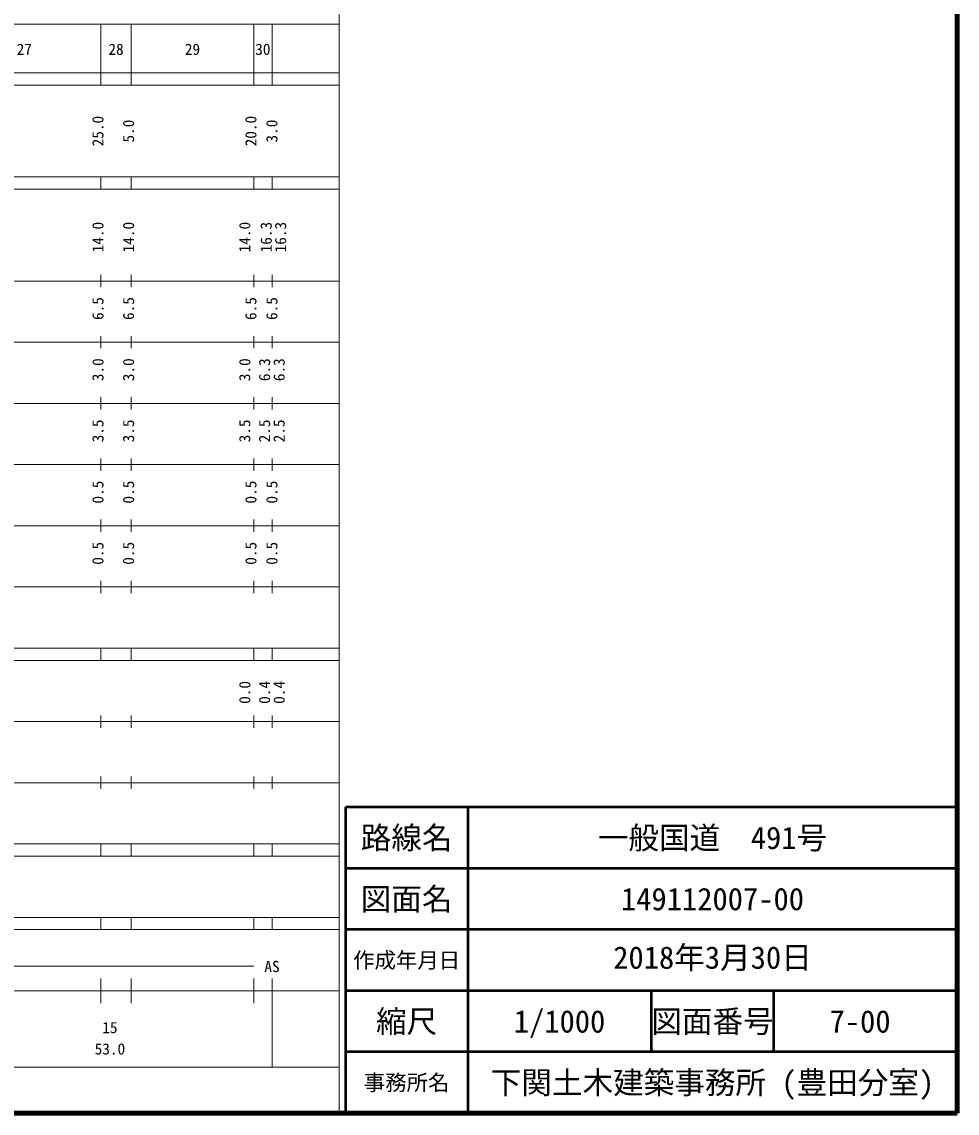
# Model space of a CAD drawing. Units: millimetres, scale not verified. Extents: x 40000 to 680000, y 20000 to 380000.
# Drawn here: x 527100 to 680000, y 20000 to 198357 of the extents above; entities that cross this region are included whole.
import ezdxf
from ezdxf.enums import TextEntityAlignment as Align

# ---------------------------------------------------------------- set-up
doc = ezdxf.new("R2010")
doc.units = ezdxf.units.MM
doc.header["$LTSCALE"] = 1000
for name, color, linetype, lineweight in [('M-TTL', 2, 'Continuous', 140), ('M-TTL-BAND', 7, 'Continuous', 13), ('M-TTL-FRAM', 2, 'Continuous', 50), ('M-TTL-LINE', 7, 'Continuous', 50)]:
    doc.layers.add(name, color=color, linetype=linetype, lineweight=lineweight)
doc.layers.add('M-TTL-TXT', color=7, linetype='Continuous')
doc.styles.add('ＭＳ ゴシック', font='')
doc.styles.get('ＭＳ ゴシック').set_extended_font_data('MS Gothic')

msp = doc.modelspace()

# ---------------------------------------------------------------- linework, layer by layer
at = {"layer": 'M-TTL'}
for p, q in [((680000, 20000), (680000, 380000)), ((40000, 20000), (680000, 20000))]:
    msp.add_line(p, q, dxfattribs=at)
at = {"layer": 'M-TTL-BAND'}
for p, q in [((579000, 20000), (579000, 370000)), ((68000, 198000), (579000, 198000)), ((540000, 188000), (540000, 198000)), ((545000, 188000), (545000, 198000)), ((565000, 188000), (565000, 198000)), ((568000, 188000), (568000, 198000)), ((40000, 190000), (579000, 190000)), ((40000, 188000), (579000, 188000)), ((40000, 173000), (579000, 173000)), ((540000, 171000), (540000, 173000)), ((545000, 171000), (545000, 173000)), ((565000, 171000), (565000, 173000)), ((568000, 171000), (568000, 173000)), ((40000, 171000), (579000, 171000)), ((540000, 155000), (540000, 157000)), ((545000, 155000), (545000, 157000)), ((565000, 155000), (565000, 157000)), ((568000, 155000), (568000, 157000)), ((40000, 156000), (579000, 156000)), ((540000, 145000), (540000, 147000)), ((545000, 145000), (545000, 147000)), ((565000, 145000), (565000, 147000)), ((568000, 145000), (568000, 147000)), ((46000, 146000), (579000, 146000)), ((52000, 136000), (579000, 136000)), ((540000, 135000), (540000, 137000)), ((545000, 135000), (545000, 137000)), ((565000, 135000), (565000, 137000)), ((568000, 135000), (568000, 137000)), ((540000, 125000), (540000, 127000)), ((545000, 125000), (545000, 127000)), ((565000, 125000), (565000, 127000)), ((568000, 125000), (568000, 127000)), ((46000, 126000), (579000, 126000)), ((52000, 116000), (579000, 116000)), ((540000, 115000), (540000, 117000)), ((545000, 115000), (545000, 117000)), ((565000, 115000), (565000, 117000)), ((568000, 115000), (568000, 117000)), ((46000, 106000), (579000, 106000)), ((540000, 105000), (540000, 107000)), ((545000, 105000), (545000, 107000)), ((565000, 105000), (565000, 107000)), ((568000, 105000), (568000, 107000)), ((40000, 96000), (579000, 96000)), ((540000, 94000), (540000, 96000)), ((545000, 94000), (545000, 96000)), ((565000, 94000), (565000, 96000)), ((568000, 94000), (568000, 96000)), ((40000, 94000), (579000, 94000)), ((49000, 84000), (579000, 84000)), ((540000, 83000), (540000, 85000)), ((545000, 83000), (545000, 85000)), ((565000, 83000), (565000, 85000)), ((568000, 83000), (568000, 85000)), ((540000, 73000), (540000, 75000)), ((545000, 73000), (545000, 75000)), ((565000, 73000), (565000, 75000)), ((568000, 73000), (568000, 75000)), ((40000, 74000), (579000, 74000)), ((40000, 64000), (579000, 64000)), ((540000, 62000), (540000, 64000)), ((545000, 62000), (545000, 64000)), ((565000, 62000), (565000, 64000)), ((568000, 62000), (568000, 64000)), ((40000, 62000), (579000, 62000)), ((40000, 52000), (579000, 52000)), ((540000, 50000), (540000, 52000)), ((545000, 50000), (545000, 52000)), ((565000, 50000), (565000, 52000)), ((568000, 50000), (568000, 52000)), ((40000, 50000), (579000, 50000)), ((71000, 44000), (565000, 44000)), ((540000, 38000), (540000, 42000)), ((545000, 38000), (545000, 42000)), ((565000, 38000), (565000, 42000)), ((568000, 27500), (568000, 42000)), ((40000, 40000), (579000, 40000)), ((68000, 27500), (579000, 27500))]:
    msp.add_line(p, q, dxfattribs=at)
at = {"layer": 'M-TTL-FRAM'}
for p, q in [((680000, 70000), (580000, 70000)), ((580000, 70000), (580000, 20000))]:
    msp.add_line(p, q, dxfattribs=at)
at = {"layer": 'M-TTL-LINE'}
for p, q in [((600000, 70000), (600000, 20000)), ((680000, 60000), (580000, 60000)), ((680000, 50000), (580000, 50000)), ((680000, 40000), (580000, 40000)), ((630000, 40000), (630000, 30000)), ((650000, 40000), (650000, 30000)), ((680000, 30000), (580000, 30000))]:
    msp.add_line(p, q, dxfattribs=at)

# ---------------------------------------------------------------- texts
at = {"layer": 'M-TTL-BAND', "style": 'ＭＳ ゴシック'}
for s, p in [('27', (527500, 192405)), ('28', (542500, 192405)), ('29', (555000, 192405)), ('30', (566500, 192405)), ('AS', (568000, 42500)), ('15', (541500, 32523)), ('53.0', (541500, 29033))]:
    msp.add_text(s, height=1833, dxfattribs=at).set_placement(p, align=Align.BOTTOM_CENTER)
for s, p in [('25.0', (541000, 180500)), ('5.0', (546000, 180500)), ('20.0', (566000, 180500)), ('3.0', (569429, 180500)), ('14.0', (541000, 163174)), ('14.0', (546000, 163174)), ('14.0', (565000, 163174)), ('16.3', (568499, 163174)), ('16.3', (570860, 163174)), ('6.5', (541000, 151500)), ('6.5', (546000, 151500)), ('6.5', (566000, 151500)), ('6.5', (569429, 151500)), ('3.0', (541000, 141500)), ('3.0', (546000, 141500)), ('3.0', (565000, 141500)), ('6.3', (568240, 141500)), ('6.3', (570619, 141500)), ('3.5', (541000, 131500)), ('3.5', (546000, 131500)), ('3.5', (565000, 131500)), ('2.5', (568240, 131500)), ('2.5', (570619, 131500)), ('0.5', (541000, 121500)), ('0.5', (546000, 121500)), ('0.5', (566000, 121500)), ('0.5', (569429, 121500)), ('0.5', (541000, 111500)), ('0.5', (546000, 111500)), ('0.5', (566000, 111500)), ('0.5', (569429, 111500)), ('0.0', (565000, 88764)), ('0.4', (568240, 88764)), ('0.4', (570619, 88764))]:
    msp.add_text(s, height=1833, rotation=90, dxfattribs=at).set_placement(p, align=Align.BOTTOM_CENTER)
at = {"layer": 'M-TTL-TXT', "style": 'ＭＳ ゴシック'}
for s, height, p in [('路線名', 3666, (590000, 65000)), ('路線名', 3666, (590000, 65000)), ('一般国道\u3000491号', 3666, (640000, 65000)), ('図面名', 3666, (590000, 55000)), ('図面名', 3666, (590000, 55000)), ('149112007-00', 3666, (640000, 55000)), ('作成年月日', 2566, (590000, 45000)), ('作成年月日', 2566, (590000, 45000)), ('縮尺', 3666, (590000, 35000)), ('縮尺', 3666, (590000, 35000)), ('1/1000', 3666, (615000, 35000)), ('図面番号', 3666, (640000, 35000)), ('図面番号', 3666, (640000, 35000)), ('7-00', 3666, (664125, 35000)), ('下関土木建築事務所 (豊田分室)', 3666, (640000, 25000)), ('事務所名', 2566, (590000, 25000)), ('事務所名', 2566, (590000, 25000))]:
    msp.add_text(s, height=height, dxfattribs=at).set_placement(p, align=Align.MIDDLE_CENTER)
msp.add_text('2018年3月30日', height=3666, dxfattribs=at).set_placement((640000, 42500), align=Align.BOTTOM_CENTER)

doc.saveas('drawing.dxf')
